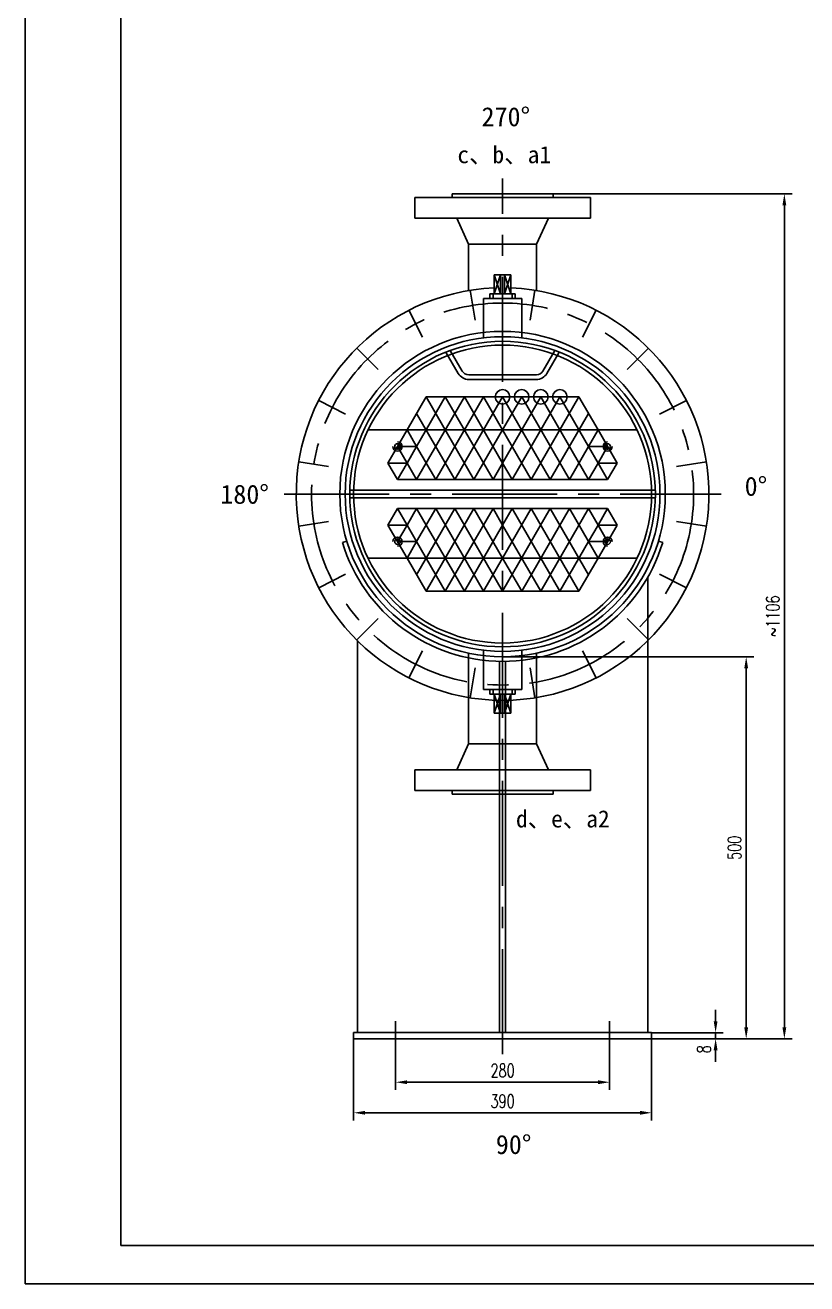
# Model space of a CAD drawing. Extents: x -330 to 591, y 748 to 1407.
# Drawn here: x -329.7 to -125.1, y 748.1 to 1077.6 of the extents above; entities that cross this region are included whole.
import ezdxf

# ---------------------------------------------------------------- set-up
doc = ezdxf.new("R2010")
doc.units = 0
doc.header["$LTSCALE"] = 11
doc.header["$MEASUREMENT"] = 0
doc.linetypes.add('CENTER', pattern=[2, 1.25, -0.25, 0.25, -0.25])
doc.layers.get('DEFPOINTS').update_dxf_attribs({"linetype": 'CONTINUOUS'})
doc.layers.add('1', color=1, linetype='CONTINUOUS')
doc.layers.add('6', color=1, linetype='CENTER')
doc.styles.add('HZTXT', font='romans.shx', dxfattribs={"width": 0.7, "bigfont": 'hzj.shx'})
doc.styles.get("Standard").update_dxf_attribs({"font": 'SimSun.ttf', "width": 0.7})
doc.dimstyles.get("Standard").update_dxf_attribs({"dimtxt": 0.18, "dimasz": 0.18, "dimexe": 0.18, "dimexo": 0.0625, "dimgap": 0.09, "dimtad": 0, "dimtih": 1, "dimtoh": 1, "dimdec": 4, "dimzin": 0, "dimdsep": 46, "dimtxsty": 'Standard', "dimcen": 0.09, "dimadec": 0, "dimazin": 0, "dimtfac": 1, "dimtdec": 4, "dimtofl": 0, "dimtmove": 0, "dimatfit": 3, "dimfxl": 0, "dimtolj": 1, "dimtzin": 0, "dimarcsym": 0})

# ---------------------------------------------------------------- blocks, each defined once
blk = doc.blocks.new('*D119')
at = {"layer": '1', "color": 4}
for p, q in [((-204.72, 912.2), (-138.96, 912.2)), ((-140.96, 815.2), (-140.96, 909.2)), ((-165.72, 812.2), (-138.96, 812.2))]:
    blk.add_line(p, q, dxfattribs=at)
for points in [[(-141.46, 909.2), (-140.46, 909.2), (-140.96, 912.2)], [(-141.46, 815.2), (-140.46, 815.2), (-140.96, 812.2)]]:
    blk.add_solid(points, dxfattribs=at)
at = {"layer": 'DEFPOINTS', "color": 0}
for p in [(-204.72, 912.2), (-140.96, 912.2), (-165.72, 812.2)]:
    blk.add_point(p, dxfattribs=at)
at = {"layer": '1', "color": 4, "insert": (-144.01, 862.2), "char_height": 3.5, "attachment_point": 5, "rotation": 90, "style": 'HZTXT'}
blk.add_mtext('\\A1;500', dxfattribs=at)
blk = doc.blocks.new('*D118')
at = {"layer": '1', "color": 4}
for p, q in [((-148.96, 816.8), (-148.96, 819.8)), ((-165.72, 813.8), (-146.96, 813.8)), ((-165.72, 812.2), (-146.96, 812.2)), ((-148.96, 812.2), (-148.96, 813.8)), ((-148.96, 809.2), (-148.96, 806.2))]:
    blk.add_line(p, q, dxfattribs=at)
for points in [[(-149.46, 816.8), (-148.46, 816.8), (-148.96, 813.8)], [(-149.46, 809.2), (-148.46, 809.2), (-148.96, 812.2)]]:
    blk.add_solid(points, dxfattribs=at)
at = {"layer": 'DEFPOINTS', "color": 0}
for p in [(-165.72, 813.8), (-165.72, 812.2), (-148.96, 813.8)]:
    blk.add_point(p, dxfattribs=at)
at = {"layer": '1', "color": 4, "insert": (-152.01, 809.45), "char_height": 3.5, "attachment_point": 5, "rotation": 90, "style": 'HZTXT'}
blk.add_mtext('\\A1;8', dxfattribs=at)
blk = doc.blocks.new('*D117')
at = {"layer": '1', "color": 4}
for p, q in [((-191.52, 1033.4), (-128.96, 1033.4)), ((-130.96, 815.2), (-130.96, 1030.4)), ((-138.96, 812.2), (-128.96, 812.2))]:
    blk.add_line(p, q, dxfattribs=at)
for points in [[(-131.46, 1030.4), (-130.46, 1030.4), (-130.96, 1033.4)], [(-131.46, 815.2), (-130.46, 815.2), (-130.96, 812.2)]]:
    blk.add_solid(points, dxfattribs=at)
at = {"layer": 'DEFPOINTS', "color": 0}
for p in [(-191.52, 1033.4), (-130.96, 1033.4), (-138.96, 812.2)]:
    blk.add_point(p, dxfattribs=at)
at = {"layer": '1', "color": 4, "insert": (-134.01, 922.8), "char_height": 3.5, "attachment_point": 5, "rotation": 90, "style": 'HZTXT'}
blk.add_mtext('\\A1;~1106', dxfattribs=at)
blk = doc.blocks.new('*D116')
at = {"layer": '1', "color": 4}
for p, q in [((-243.72, 812.2), (-243.72, 790.83)), ((-165.72, 812.2), (-165.72, 790.83)), ((-240.72, 792.83), (-168.72, 792.83))]:
    blk.add_line(p, q, dxfattribs=at)
for points in [[(-240.72, 793.33), (-240.72, 792.33), (-243.72, 792.83)], [(-168.72, 793.33), (-168.72, 792.33), (-165.72, 792.83)]]:
    blk.add_solid(points, dxfattribs=at)
at = {"layer": 'DEFPOINTS', "color": 0}
for p in [(-243.72, 812.2), (-165.72, 812.2), (-165.72, 792.83)]:
    blk.add_point(p, dxfattribs=at)
at = {"layer": '1', "color": 4, "insert": (-204.72, 795.88), "char_height": 3.5, "attachment_point": 5, "style": 'HZTXT'}
blk.add_mtext('\\A1;390', dxfattribs=at)
blk = doc.blocks.new('*D115')
at = {"layer": '1', "color": 4}
for p, q in [((-232.72, 809.2), (-232.72, 798.83)), ((-176.72, 809.2), (-176.72, 798.83)), ((-229.72, 800.83), (-179.72, 800.83))]:
    blk.add_line(p, q, dxfattribs=at)
for points in [[(-229.72, 801.33), (-229.72, 800.33), (-232.72, 800.83)], [(-179.72, 801.33), (-179.72, 800.33), (-176.72, 800.83)]]:
    blk.add_solid(points, dxfattribs=at)
at = {"layer": 'DEFPOINTS', "color": 0}
for p in [(-232.72, 809.2), (-176.72, 809.2), (-176.72, 800.83)]:
    blk.add_point(p, dxfattribs=at)
at = {"layer": '1', "color": 4, "insert": (-204.72, 803.88), "char_height": 3.5, "attachment_point": 5, "style": 'HZTXT'}
blk.add_mtext('\\A1;280', dxfattribs=at)

msp = doc.modelspace()

# ---------------------------------------------------------------- linework, layer by layer
at = {"layer": '1', "color": 0}
for p, q in [((-329.680999, 1407.050472), (-329.680999, 748.050472)), ((-304.680999, 1397.050472), (-304.680999, 758.050472)), ((-204.722039, 1032.401414), (-227.722039, 1032.401414)), ((-227.722039, 1032.401414), (-227.722039, 1027.001414)), ((-204.722039, 1033.401414), (-217.922039, 1033.401414)), ((-217.922039, 1033.401414), (-217.922039, 1032.401414)), ((-204.722039, 1033.401414), (-191.522039, 1033.401414)), ((-204.722039, 1032.401414), (-181.722039, 1032.401414)), ((-191.522039, 1033.401414), (-191.522039, 1032.401414)), ((-181.722039, 1032.401414), (-181.722039, 1027.001414)), ((-204.722039, 1027.001414), (-227.722039, 1027.001414)), ((-216.722039, 1027.001414), (-213.622039, 1020.201414)), ((-204.722039, 1027.001414), (-181.722039, 1027.001414)), ((-192.722039, 1027.001414), (-195.822039, 1020.201414)), ((-213.622039, 1020.201414), (-195.822039, 1020.201414)), ((-213.622039, 1008.062939), (-213.622039, 1020.201414)), ((-195.822039, 1008.062939), (-195.822039, 1020.201414)), ((-206.922039, 1012.201414), (-205.222039, 1007.201414)), ((-205.222039, 1012.201414), (-206.922039, 1007.201414)), ((-206.922039, 1007.201414), (-206.922039, 1012.201414)), ((-206.922039, 1012.201414), (-202.522039, 1012.201414)), ((-205.222039, 1007.201414), (-205.222039, 1012.201414)), ((-204.222039, 1007.201414), (-204.222039, 1012.201414)), ((-204.222039, 1012.201414), (-202.522039, 1007.201414)), ((-202.522039, 1012.201414), (-204.222039, 1007.201414)), ((-202.522039, 1007.201414), (-202.522039, 1012.201414)), ((-213.1695, 1008.136584), (-211.933668, 1000.333847)), ((-209.722039, 1006.001414), (-209.722039, 995.696891)), ((-199.722039, 1006.001414), (-209.722039, 1006.001414)), ((-208.022039, 1006.001414), (-208.022039, 1007.201414)), ((-208.022039, 1007.201414), (-201.422039, 1007.201414)), ((-207.222039, 1006.001414), (-207.222039, 1007.201414)), ((-202.222039, 1006.001414), (-202.222039, 1007.201414)), ((-201.422039, 1006.001414), (-201.422039, 1007.201414)), ((-199.722039, 1006.001414), (-199.722039, 995.696891)), ((-196.274578, 1008.136584), (-197.510411, 1000.333847)), ((-229.237526, 1002.915766), (-225.651001, 995.876815)), ((-180.206552, 1002.915766), (-183.793077, 995.876815)), ((-242.905806, 992.98518), (-237.319662, 987.399037)), ((-215.29939, 987.001414), (-218.408743, 992.386972)), ((-194.144689, 987.001414), (-191.035336, 992.386972)), ((-166.538273, 992.98518), (-172.124417, 987.399037)), ((-216.33862, 986.401414), (-219.447973, 991.786972)), ((-193.105459, 986.401414), (-189.996105, 991.786972)), ((-213.567339, 986.001414), (-195.87674, 986.001414)), ((-213.567339, 984.801414), (-195.87674, 984.801414)), ((-252.836392, 979.316901), (-245.79744, 975.730376)), ((-229.721306, 971.591414), (-224.721453, 980.251414)), ((-227.221379, 967.261414), (-219.721599, 980.251414)), ((-227.221379, 958.601414), (-214.721746, 980.251414)), ((-212.221819, 958.601414), (-224.721453, 980.251414)), ((-224.721453, 980.251414), (-204.722039, 980.251414)), ((-222.221526, 958.601414), (-209.721893, 980.251414)), ((-207.221966, 958.601414), (-219.721599, 980.251414)), ((-217.221673, 958.601414), (-204.722039, 980.251414)), ((-204.722039, 962.931414), (-214.721746, 980.251414)), ((-204.722039, 971.591414), (-209.721893, 980.251414)), ((-204.722039, 962.931414), (-194.722333, 980.251414)), ((-192.222406, 958.601414), (-204.722039, 980.251414)), ((-184.722626, 980.251414), (-204.722039, 980.251414)), ((-204.722039, 971.591414), (-199.722186, 980.251414)), ((-202.222113, 958.601414), (-189.722479, 980.251414)), ((-187.222553, 958.601414), (-199.722186, 980.251414)), ((-197.222259, 958.601414), (-184.722626, 980.251414)), ((-182.222699, 958.601414), (-194.722333, 980.251414)), ((-182.222699, 967.261414), (-189.722479, 980.251414)), ((-179.722773, 971.591414), (-184.722626, 980.251414)), ((-156.607687, 979.316901), (-163.646639, 975.730376)), ((-217.221673, 958.601414), (-227.221379, 975.921414)), ((-192.222406, 958.601414), (-182.222699, 975.921414)), ((-169.521245, 971.591414), (-239.922833, 971.591414)), ((-229.721306, 971.591414), (-234.721159, 962.931414)), ((-227.221379, 967.261414), (-229.721306, 971.591414)), ((-212.221819, 958.601414), (-204.722039, 971.591414)), ((-197.222259, 958.601414), (-204.722039, 971.591414)), ((-182.222699, 967.261414), (-179.722773, 971.591414)), ((-179.722773, 971.591414), (-174.722919, 962.931414)), ((-232.221233, 967.261414), (-229.721306, 962.931414)), ((-227.221379, 967.261414), (-232.221233, 967.261414)), ((-229.721306, 962.931414), (-227.221379, 967.261414)), ((-222.221526, 958.601414), (-227.221379, 967.261414)), ((-187.222553, 958.601414), (-182.222699, 967.261414)), ((-182.222699, 967.261414), (-177.222846, 967.261414)), ((-179.722773, 962.931414), (-182.222699, 967.261414)), ((-177.222846, 967.261414), (-179.722773, 962.931414)), ((-258.05721, 963.248875), (-250.254472, 962.013043)), ((-229.721306, 962.931414), (-234.721159, 962.931414)), ((-232.221233, 958.601414), (-234.721159, 962.931414)), ((-232.221233, 958.601414), (-229.721306, 962.931414)), ((-227.221379, 958.601414), (-229.721306, 962.931414)), ((-207.221966, 958.601414), (-204.722039, 962.931414)), ((-202.222113, 958.601414), (-204.722039, 962.931414)), ((-182.222699, 958.601414), (-179.722773, 962.931414)), ((-179.722773, 962.931414), (-174.722919, 962.931414)), ((-177.222846, 958.601414), (-179.722773, 962.931414)), ((-177.222846, 958.601414), (-174.722919, 962.931414)), ((-151.386869, 963.248875), (-159.189607, 962.013043)), ((-244.709537, 955.801414), (-164.734541, 955.801414)), ((-204.722039, 958.601414), (-232.221233, 958.601414)), ((-204.722039, 958.601414), (-177.222846, 958.601414)), ((-244.709537, 953.801414), (-164.734541, 953.801414)), ((-232.221233, 951.001414), (-234.721159, 946.671414)), ((-204.722039, 951.001414), (-232.221233, 951.001414)), ((-232.221233, 951.001414), (-229.721306, 946.671414)), ((-227.221379, 951.001414), (-229.721306, 946.671414)), ((-227.221379, 951.001414), (-214.721746, 929.351414)), ((-217.221673, 951.001414), (-227.221379, 933.681414)), ((-222.221526, 951.001414), (-227.221379, 942.341414)), ((-212.221819, 951.001414), (-224.721453, 929.351414)), ((-222.221526, 951.001414), (-209.721893, 929.351414)), ((-207.221966, 951.001414), (-219.721599, 929.351414)), ((-217.221673, 951.001414), (-204.722039, 929.351414)), ((-212.221819, 951.001414), (-204.722039, 938.011414)), ((-207.221966, 951.001414), (-204.722039, 946.671414)), ((-192.222406, 951.001414), (-204.722039, 929.351414)), ((-204.722039, 951.001414), (-177.222846, 951.001414)), ((-202.222113, 951.001414), (-204.722039, 946.671414)), ((-197.222259, 951.001414), (-204.722039, 938.011414)), ((-202.222113, 951.001414), (-189.722479, 929.351414)), ((-187.222553, 951.001414), (-199.722186, 929.351414)), ((-197.222259, 951.001414), (-184.722626, 929.351414)), ((-182.222699, 951.001414), (-194.722333, 929.351414)), ((-192.222406, 951.001414), (-182.222699, 933.681414)), ((-187.222553, 951.001414), (-182.222699, 942.341414)), ((-182.222699, 951.001414), (-179.722773, 946.671414)), ((-177.222846, 951.001414), (-179.722773, 946.671414)), ((-177.222846, 951.001414), (-174.722919, 946.671414)), ((-258.05721, 946.353953), (-250.254472, 947.589785)), ((-229.721306, 946.671414), (-234.721159, 946.671414)), ((-229.721306, 938.011414), (-234.721159, 946.671414)), ((-232.221233, 942.341414), (-229.721306, 946.671414)), ((-229.721306, 946.671414), (-227.221379, 942.341414)), ((-204.722039, 946.671414), (-214.721746, 929.351414)), ((-204.722039, 946.671414), (-194.722333, 929.351414)), ((-179.722773, 946.671414), (-182.222699, 942.341414)), ((-179.722773, 946.671414), (-174.722919, 946.671414)), ((-179.722773, 938.011414), (-174.722919, 946.671414)), ((-177.222846, 942.341414), (-179.722773, 946.671414)), ((-151.386869, 946.353953), (-159.189607, 947.589785)), ((-246.652108, 942.140083), (-245.503339, 942.486969)), ((-162.79197, 942.140083), (-163.940739, 942.486969)), ((-227.221379, 942.341414), (-232.221233, 942.341414)), ((-227.221379, 942.341414), (-229.721306, 938.011414)), ((-227.221379, 942.341414), (-219.721599, 929.351414)), ((-182.222699, 942.341414), (-189.722479, 929.351414)), ((-182.222699, 942.341414), (-177.222846, 942.341414)), ((-182.222699, 942.341414), (-179.722773, 938.011414)), ((-169.521245, 938.011414), (-239.922833, 938.011414)), ((-229.721306, 938.011414), (-224.721453, 929.351414)), ((-204.722039, 938.011414), (-209.721893, 929.351414)), ((-204.722039, 938.011414), (-199.722186, 929.351414)), ((-179.722773, 938.011414), (-184.722626, 929.351414)), ((-252.836392, 930.285927), (-245.79744, 933.872452)), ((-166.722039, 916.434762), (-166.722039, 933.01977)), ((-156.607687, 930.285927), (-163.646639, 933.872452)), ((-224.721453, 929.351414), (-204.722039, 929.351414)), ((-184.722626, 929.351414), (-204.722039, 929.351414)), ((-242.905806, 916.617648), (-237.319662, 922.203791)), ((-166.538273, 916.617648), (-172.124417, 922.203791)), ((-242.722039, 813.801414), (-242.722039, 916.434762)), ((-166.722039, 813.801414), (-166.722039, 916.434762)), ((-229.237526, 906.687062), (-225.651001, 913.726013)), ((-213.622039, 913.141481), (-213.622039, 889.401414)), ((-209.722039, 903.601414), (-209.722039, 913.905938)), ((-199.722039, 903.601414), (-199.722039, 913.905938)), ((-195.822039, 913.141481), (-195.822039, 889.401414)), ((-180.206552, 906.687062), (-183.793077, 913.726013)), ((-205.522039, 813.801414), (-205.522039, 911.008721)), ((-203.922039, 813.801414), (-203.922039, 911.008721)), ((-213.1695, 901.466244), (-211.933668, 909.268982)), ((-196.274578, 901.466244), (-197.510411, 909.268982)), ((-199.722039, 903.601414), (-209.722039, 903.601414)), ((-208.022039, 903.601414), (-208.022039, 902.401414)), ((-207.222039, 903.601414), (-207.222039, 902.401414)), ((-202.222039, 903.601414), (-202.222039, 902.401414)), ((-201.422039, 903.601414), (-201.422039, 902.401414)), ((-208.022039, 902.401414), (-201.422039, 902.401414)), ((-206.922039, 902.401414), (-206.922039, 897.401414)), ((-205.222039, 897.401414), (-206.922039, 902.401414)), ((-206.922039, 897.401414), (-205.222039, 902.401414)), ((-205.222039, 902.401414), (-205.222039, 897.401414)), ((-204.222039, 902.401414), (-204.222039, 897.401414)), ((-202.522039, 897.401414), (-204.222039, 902.401414)), ((-204.222039, 897.401414), (-202.522039, 902.401414)), ((-202.522039, 902.401414), (-202.522039, 897.401414)), ((-206.922039, 897.401414), (-202.522039, 897.401414)), ((-216.722039, 882.601414), (-213.622039, 889.401414)), ((-213.622039, 889.401414), (-195.822039, 889.401414)), ((-192.722039, 882.601414), (-195.822039, 889.401414)), ((-204.722039, 882.601414), (-227.722039, 882.601414)), ((-227.722039, 877.201414), (-227.722039, 882.601414)), ((-204.722039, 882.601414), (-181.722039, 882.601414)), ((-181.722039, 877.201414), (-181.722039, 882.601414)), ((-204.722039, 877.201414), (-227.722039, 877.201414)), ((-217.922039, 876.201414), (-217.922039, 877.201414)), ((-204.722039, 877.201414), (-181.722039, 877.201414)), ((-191.522039, 876.201414), (-191.522039, 877.201414)), ((-204.722039, 876.201414), (-217.922039, 876.201414)), ((-204.722039, 876.201414), (-191.522039, 876.201414)), ((-232.722039, 809.201414), (-232.722039, 816.801414)), ((-176.722039, 809.201414), (-176.722039, 816.801414)), ((-165.722039, 813.801414), (-243.722039, 813.801414)), ((-243.722039, 812.201414), (-243.722039, 813.801414)), ((-165.722039, 812.201414), (-243.722039, 812.201414)), ((-165.722039, 812.201414), (-165.722039, 813.801414)), ((581.319001, 758.050472), (-304.680999, 758.050472)), ((591.319001, 748.050472), (-329.680999, 748.050472))]:
    msp.add_line(p, q, dxfattribs=at)
for centre, radius in [((-204.722039, 954.801414), 42.6), ((-204.722039, 954.801414), 41.2), ((-204.722039, 954.801414), 40), ((-204.722039, 954.801414), 39), ((-204.722039, 980.251414), 1.9), ((-199.722186, 980.251414), 1.9), ((-194.722333, 980.251414), 1.9), ((-189.722479, 980.251414), 1.9), ((-232.221233, 967.261414), 0.72), ((-177.222846, 967.261414), 0.72), ((-232.221233, 942.341414), 0.72), ((-177.222846, 942.341414), 0.72)]:
    msp.add_circle(centre, radius, dxfattribs=at)
for centre, radius, start, end in [((-204.722039, 954.801414), 54, 92.33491872, 87.66508128), ((-213.567339, 988.001414), 3.2, 210, 270), ((-213.567339, 988.001414), 2, 210, 270), ((-195.87674, 988.001414), 2, 270, 330), ((-195.87674, 988.001414), 3.2, 270, 330), ((-232.221233, 967.261414), 1.2, 180, 90), ((-177.222846, 967.261414), 1.2, 90, 0), ((-232.221233, 942.341414), 1.2, 270, 180), ((-177.222846, 942.341414), 1.2, 0, 270), ((-204.722039, 954.801414), 43.8, 196.80237566, 343.19762434)]:
    msp.add_arc(centre, radius, start, end, dxfattribs=at)
at = {"layer": '6', "color": 0, "ltscale": 2}
for p, q in [((-204.722039, 808.201414), (-204.722039, 1037.401414)), ((-261.922039, 954.801414), (-147.522039, 954.801414))]:
    msp.add_line(p, q, dxfattribs=at)
msp.add_circle((-204.722039, 954.801414), 50, dxfattribs=at)

# ---------------------------------------------------------------- texts
at = {"layer": '1', "color": 0}
for s, height, p in [('270%%D', 5, (-210.223893, 1051.080158)), ('c、b、a1', 4.5, (-216.5496, 1041.414457)), ('0%%D', 5, (-141.362755, 954.336026)), ('180%%D', 5, (-278.593852, 952.256038)), ('d、e、a2', 4.5, (-201.216481, 867.526599)), ('90%%D', 5, (-206.482674, 782.031981))]:
    msp.add_text(s, height=height, dxfattribs=at).set_placement(p)

# ---------------------------------------------------------------- dimensions: what is measured, and where the dimension line sits
dim = msp.add_linear_dim(base=(-130.959057, 1033.401414), p1=(-138.959057, 812.201414), p2=(-191.522039, 1033.401414), angle=90, text='~1106', dimstyle='Standard', override={"dimtxt": 3.5, "dimasz": 3, "dimexe": 2, "dimexo": 0, "dimgap": 1.3, "dimtad": 1, "dimtih": 0, "dimtoh": 0, "dimlfac": 5, "dimzin": 8, "dimtxsty": 'HZTXT', "dimcen": 0.1, "dimclrd": 4, "dimclre": 4, "dimclrt": 4, "dimtfac": 0.571429, "dimtix": 1, "dimtofl": 1, "dimtmove": 2, "dimtvp": 2, "dimlwd": 65535, "dimlwe": 65535}, dxfattribs=at)
dim.commit()
dim.dimension.update_dxf_attribs({"geometry": '*D117', "text_midpoint": (-134.009057, 922.801414)})
dim = msp.add_linear_dim(base=(-140.959057, 912.201414), p1=(-165.722039, 812.201414), p2=(-204.722039, 912.201414), angle=90, dimstyle='Standard', override={"dimtxt": 3.5, "dimasz": 3, "dimexe": 2, "dimexo": 0, "dimgap": 1.3, "dimtad": 1, "dimtih": 0, "dimtoh": 0, "dimlfac": 5, "dimzin": 8, "dimtxsty": 'HZTXT', "dimcen": 0.1, "dimclrd": 4, "dimclre": 4, "dimclrt": 4, "dimtfac": 0.571429, "dimtix": 1, "dimtofl": 1, "dimtmove": 2, "dimtvp": 2, "dimlwd": 65535, "dimlwe": 65535}, dxfattribs=at)
dim.commit()
dim.dimension.update_dxf_attribs({"geometry": '*D119', "text_midpoint": (-144.009057, 862.201414)})
dim = msp.add_linear_dim(base=(-148.959057, 813.801414), p1=(-165.722039, 812.201414), p2=(-165.722039, 813.801414), angle=90, dimstyle='Standard', override={"dimtxt": 3.5, "dimasz": 3, "dimexe": 2, "dimexo": 0, "dimgap": 1.3, "dimtad": 1, "dimtih": 0, "dimtoh": 0, "dimlfac": 5, "dimzin": 8, "dimtxsty": 'HZTXT', "dimcen": 0.1, "dimclrd": 4, "dimclre": 4, "dimclrt": 4, "dimtfac": 0.571429, "dimtix": 1, "dimtofl": 1, "dimtmove": 2, "dimtvp": 2, "dimlwd": 65535, "dimlwe": 65535}, dxfattribs=at)
dim.commit()
dim.dimension.update_dxf_attribs({"geometry": '*D118', "text_midpoint": (-152.009057, 809.4527), "dimtype": 160})
for base, p1, p2, text, picture, middle in [((-165.722039, 792.826081), (-243.722039, 812.201414), (-165.722039, 812.201414), '390', '*D116', (-204.722039, 795.876081)), ((-176.722039, 800.826081), (-232.722039, 809.201414), (-176.722039, 809.201414), '280', '*D115', (-204.722039, 803.876081))]:
    dim = msp.add_linear_dim(base=base, p1=p1, p2=p2, text=text, dimstyle='Standard', override={"dimtxt": 3.5, "dimasz": 3, "dimexe": 2, "dimexo": 0, "dimgap": 1.3, "dimtad": 1, "dimtih": 0, "dimtoh": 0, "dimlfac": 5, "dimzin": 8, "dimtxsty": 'HZTXT', "dimcen": 0.1, "dimclrd": 4, "dimclre": 4, "dimclrt": 4, "dimtfac": 0.571429, "dimtix": 1, "dimtofl": 1, "dimtmove": 2, "dimtvp": 2, "dimlwd": 65535, "dimlwe": 65535}, dxfattribs=at)
    dim.commit()
    dim.dimension.update_dxf_attribs({"geometry": picture, "text_midpoint": middle})

doc.saveas('drawing.dxf')
